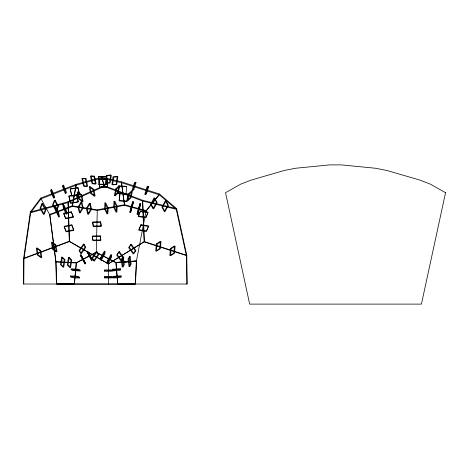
<?xml version="1.0" encoding="UTF-8"?>
<svg xmlns="http://www.w3.org/2000/svg" width="469" height="469" viewBox="0 0 469 469"><rect width="100%" height="100%" fill="white"/><g stroke="black" fill="none" stroke-linecap="round" stroke-linejoin="round"><path stroke-width="0.7" d="M40.739 198.094L30.333 212.052L23.638 258.313L23.45 284.021L187.213 284.015L186.773 255.3L176.62 208.635L159.519 194.031L121.459 181.855L101.837 177.171L76.148 184.329L40.68 198.117L49.902 215.019L56.028 261.948L56.72 284.062L135.307 284.091L136.368 261.204L115.943 262.669M23.767 284.056L24.007 258.577L69.5 241.576L108.292 263.93L144.141 241.904L186.416 255.587L186.85 284.056M56.028 261.948L76.4 262.974L96.245 252.474L97.294 209.872L124.549 204.719L146.14 210.61L159.554 194.043M76.242 262.722L74.266 283.991L56.444 283.962L55.782 261.69L76.242 262.722L96.18 252.164L115.972 262.47L136.456 261.004M74.442 284.085L76.4 262.974M119.912 193.457L119.138 200.591L126.999 201.095L127.773 193.961L118.159 193.345L118.933 186.211L126.794 186.715M126.02 193.849L126.753 186.375L118.886 185.871L118.112 193.005L125.973 193.509M24.054 258.56L30.673 212.715M55.817 261.69L49.65 214.427L72.185 205.803L76.148 184.329M49.902 215.019L72.373 206.419L76.295 185.149L101.855 178.027L121.395 182.693L159.337 194.828L176.28 209.309L142.5 201.025L104.212 186.363L68.175 202.52L30.649 212.715L40.961 198.885L76.295 185.149M146.14 210.61L136.373 261.262L115.931 262.722L96.245 252.474M131.185 207.263L129.843 212.275L132.78 201.5L131.437 206.507M131.947 207.474L130.605 212.48L133.542 201.705L132.199 206.718M138.373 209.227L137.03 214.233L139.967 203.458L138.625 208.471M139.135 209.432L137.792 214.444L140.729 203.669L139.387 208.676M63.133 186.052L63.538 185.003L66.463 192.313L66.059 193.357L62.799 185.29L62.4 186.334L65.326 193.644L65.73 192.595M159.302 194.817L146.006 211.22L124.461 205.34L97.353 210.464L72.373 206.419M135.107 183.092L136.127 182.306L133.829 189.804L132.809 190.59L135.377 182.066L134.357 182.851L132.059 190.35L133.079 189.564M108.445 284.056L108.316 263.725L144.37 241.57L186.814 255.312M30.315 212.058L67.97 201.828L104.212 185.577L142.717 200.322L176.62 208.635M23.638 258.313L69.306 241.242L108.316 263.725M98.642 176.643L106.551 176.467L106.662 184.27L98.754 184.44L98.607 176.508L106.516 176.332L106.621 184.129L98.719 184.305M72.185 205.803L97.294 209.872M77.954 277.144L79.689 278.111L71.997 277.584L70.262 276.622L79.759 277.326L78.024 276.364L70.332 275.836L72.068 276.804M101.837 177.171L104.212 185.577M101.855 178.027L104.212 186.363M76.576 195.022L78.259 202.045L70.543 203.294L68.867 196.271L79.636 194.582L77.954 187.559L70.244 188.802L71.921 195.825M176.262 209.303L186.369 255.576M121.459 181.855L124.549 204.719M121.395 182.693L124.461 205.34M115.966 262.47L117.684 284.079M142.717 200.322L144.37 241.57M142.5 201.025L144.141 241.904M68.175 202.52L69.5 241.576M67.97 201.828L69.306 241.242M136.532 260.94L135.459 283.991L117.731 284.044L115.978 262.417L136.532 260.94M104.945 203.03L104.558 208.887L107.073 214.022L107.46 208.166L104.945 203.03M105.695 202.889L105.308 208.746L107.823 213.882L108.21 208.025L105.695 202.889M114.008 201.318L113.615 207.175L116.13 212.31L116.523 206.454L114.008 201.318M114.758 201.178L114.366 207.034L116.881 212.164L117.273 206.307L114.758 201.178M156.341 243.915L155.702 251.067L159.712 248.482L160.357 241.33L156.341 243.915M157.021 244.132L156.382 251.284L160.392 248.699L161.037 241.547L157.021 244.132M170.458 248.482L169.813 255.634L173.829 253.049L174.468 245.897L170.458 248.482M171.138 248.705L170.493 255.857L174.509 253.266L175.148 246.119L171.138 248.705M100.683 257.581L100.448 260.113L104.206 253.547L104.44 251.015L100.683 257.581M101.38 257.944L101.146 260.477L104.904 253.911L105.138 251.378L101.38 257.944M107.26 261.004L107.032 263.537L110.784 256.977L111.018 254.438L107.26 261.004M107.958 261.368L107.723 263.9L111.481 257.334L111.716 254.802L107.958 261.368M119.958 193.791L119.185 200.931L127.046 201.436L127.82 194.301L119.958 193.791M106.504 175.418L105.384 183.162L109.582 182.74L110.702 174.99L106.504 175.418M107.161 175.576L106.041 183.32L110.244 182.898L111.364 175.148L107.161 175.576M113.029 176.977L111.909 184.722L116.113 184.299L117.232 176.549L113.029 176.977M113.691 177.135L112.572 184.88L116.775 184.458L117.889 176.707L113.691 177.135M61.691 257.129L60.448 264.616L63.016 267.16L64.259 259.674L61.691 257.129M62.43 257.164L61.187 264.651L63.755 267.201L64.998 259.715L62.43 257.164M68.486 257.469L67.249 264.956L69.817 267.506L71.059 260.019L68.486 257.469M69.224 257.504L67.987 264.991L70.555 267.541L71.798 260.055L69.224 257.504M115.784 188.884L114.36 195.655L117.52 192.583L118.95 185.812L115.784 188.884M116.494 189.159L115.069 195.925L118.235 192.853L119.659 186.087L116.494 189.159M128.582 193.791L127.158 200.556L130.323 197.484L131.748 190.713L128.582 193.791M129.292 194.06L127.867 200.832L131.033 197.754L132.457 190.989L129.292 194.06M445.55 192.7L421.426 304.111L249.666 304.111L225.542 192.7L240.873 184.071L251.548 179.973L284.484 170.423L295.704 168.23L329.83 164.889L341.262 164.889L375.388 168.23L386.608 170.423L419.544 179.973L430.22 184.071L445.55 192.7M147.026 186.902L144.728 194.406L145.748 193.615L148.046 186.117L147.026 186.902M147.776 187.143L145.478 194.647L146.498 193.855L148.796 186.357L147.776 187.143M51.01 189.875L50.605 190.918L53.536 198.229L53.935 197.179L51.01 189.875M51.742 189.587L51.344 190.631L54.269 197.941L54.668 196.898L51.742 189.587M41.882 203.693L40.006 208.271L43.47 214.456L45.346 209.878L41.882 203.693M42.573 203.511L40.692 208.089L44.156 214.269L46.038 209.69L42.573 203.511M54.41 200.292L52.534 204.871L55.993 211.056L57.875 206.471L54.41 200.292M55.096 200.105L53.22 204.683L56.685 210.868L58.561 206.29L55.096 200.105M140.419 210.933L138.255 215.951L145.865 217.188L148.034 212.17L140.419 210.933M140.448 211.531L138.279 216.549L145.888 217.792L148.057 212.774L140.448 211.531M140.97 224.622L138.806 229.64L146.416 230.877L148.585 225.859L140.97 224.622M140.993 225.22L138.83 230.238L146.439 231.475L148.609 226.457L140.993 225.22M112.789 269.183L112.343 270.103L120.222 269.523L120.668 268.596L112.789 269.183M112.853 269.968L112.408 270.889L120.287 270.308L120.732 269.382L112.853 269.968M113.375 276.329L112.929 277.249L120.809 276.669L121.254 275.743L113.375 276.329M113.439 277.115L112.994 278.035L120.873 277.455L121.319 276.528L113.439 277.115M122.55 257.123L121.184 259.674L122.221 267.148L123.593 264.604L122.55 257.123M123.324 257.071L121.952 259.615L122.995 267.09L124.367 264.545L123.324 257.071M129.374 256.637L128.002 259.181L129.039 266.662L130.411 264.111L129.374 256.637M130.142 256.584L128.776 259.128L129.813 266.603L131.185 264.059L130.142 256.584M154.078 197.959L150.637 204.279L153.017 208.758L156.458 202.438L154.078 197.959M154.747 198.123L151.305 204.443L153.691 208.922L157.133 202.602L154.747 198.123M165.358 200.726L161.916 207.046L164.297 211.519L167.738 205.199L165.358 200.726M166.026 200.89L162.585 207.21L164.971 211.683L168.412 205.369L166.026 200.89M81.137 201.875L78.006 207.11L79.402 212.932L82.532 207.697L81.137 201.875M81.852 201.992L78.722 207.228L80.117 213.049L83.248 207.814L81.852 201.992M89.485 203.229L86.355 208.465L87.75 214.286L90.88 209.051L89.485 203.229M90.2 203.341L87.07 208.582L88.465 214.403L91.596 209.168L90.2 203.341M104.528 269.974L104.265 270.408L112.179 270.361L112.437 269.927L104.528 269.974M104.534 270.765L104.27 271.199L112.185 271.152L112.443 270.719L104.534 270.765M104.575 276.71L104.317 277.144L112.226 277.097L112.49 276.663L104.575 276.71M104.581 277.501L104.323 277.935L112.232 277.888L112.496 277.455L104.581 277.501M118.71 252L116.646 255.013L121.26 261.303L123.324 258.29L118.71 252M119.319 251.624L117.256 254.638L121.87 260.928L123.933 257.915L119.319 251.624M130.693 244.636L128.629 247.65L133.243 253.94L135.307 250.927L130.693 244.636M131.302 244.261L129.239 247.274L133.853 253.565L135.916 250.552L131.302 244.261M83.453 244.027L79.021 250.376L80.65 253.366L85.082 247.016L83.453 244.027M84.086 244.396L79.654 250.745L81.284 253.735L85.716 247.386L84.086 244.396M96.421 251.501L91.988 257.85L93.618 260.84L98.05 254.491L96.421 251.501M97.054 251.865L92.622 258.214L94.251 261.21L98.683 254.86L97.054 251.865M71.382 211.765L63.708 213.166L65.631 218.144L73.305 216.737L71.382 211.765M71.405 212.363L63.725 213.77L65.648 218.742L73.328 217.335L71.405 212.363M71.827 224.839L64.147 226.246L66.07 231.217L73.75 229.816L71.827 224.839M71.845 225.442L64.171 226.844L66.094 231.821L73.768 230.414L71.845 225.442M77.895 187.899L70.18 189.148L71.857 196.171L79.572 194.922L77.895 187.899M76.64 194.682L68.931 195.925L70.608 202.948L78.317 201.705L76.64 194.682M107.301 179.123L99.393 179.299L99.504 187.096L107.413 186.92L107.301 179.123M107.342 179.258L99.434 179.434L99.545 187.231L107.448 187.061L107.342 179.258M100.618 221.755L92.721 221.907L93.308 226.005L101.204 225.853L100.618 221.755M100.601 222.429L92.704 222.582L93.29 226.685L101.187 226.533L100.601 222.429M100.249 235.801L92.352 235.954L92.938 240.058L100.835 239.905L100.249 235.801M100.231 236.482L92.334 236.634L92.921 240.732L100.812 240.579L100.231 236.482M78.681 269.3L70.989 268.778L72.724 269.739L80.416 270.261L78.681 269.3M78.604 270.085L70.919 269.558L72.654 270.525L80.34 271.047L78.604 270.085M94.545 176.18L91.121 175.916L92.762 183.584L96.18 183.848L94.545 176.18M93.847 176.373L90.429 176.109L92.065 183.778L95.488 184.041L93.847 176.373M86.003 178.56L82.579 178.296L84.221 185.964L87.639 186.228L86.003 178.56M85.305 178.753L81.887 178.49L83.523 186.158L86.947 186.422L85.305 178.753M55.799 244.683L52.112 242.174L53.325 249.227L57.013 251.736L55.799 244.683M55.108 244.941L51.42 242.432L52.634 249.485L56.321 251.994L55.108 244.941M40.615 250.358L36.928 247.849L38.141 254.907L41.829 257.411L40.615 250.358M39.924 250.616L36.236 248.107L37.45 255.165L41.137 257.669L39.924 250.616M93.771 189.324L89.878 186.41L91.238 193.117L95.131 196.03L93.771 189.324M93.097 189.623L89.198 186.709L90.558 193.421L94.457 196.335L93.097 189.623M81.723 194.723L77.831 191.809L79.191 198.516L83.083 201.43L81.723 194.723M81.049 195.028L77.156 192.114L78.516 198.821L82.409 201.734L81.049 195.028M88.999 253.623L87.48 251.126L92.381 260.16L88.999 253.623M88.301 253.993L86.783 251.495L91.684 260.529L88.301 253.993M82.368 257.135L80.85 254.638L85.751 263.672L82.368 257.135M81.67 257.504L80.152 255.007L85.053 264.041L81.67 257.504M65.93 209.192L63.221 203.616L64.364 208.488L67.073 214.057L65.93 209.192M65.191 209.473L62.483 203.898L63.632 208.769L66.34 214.339L65.191 209.473M58.426 212.064L55.717 206.489L56.866 211.355L59.575 216.93L58.426 212.064M57.693 212.346L54.984 206.77L56.128 211.636L58.836 217.211L57.693 212.346"/></g></svg>
